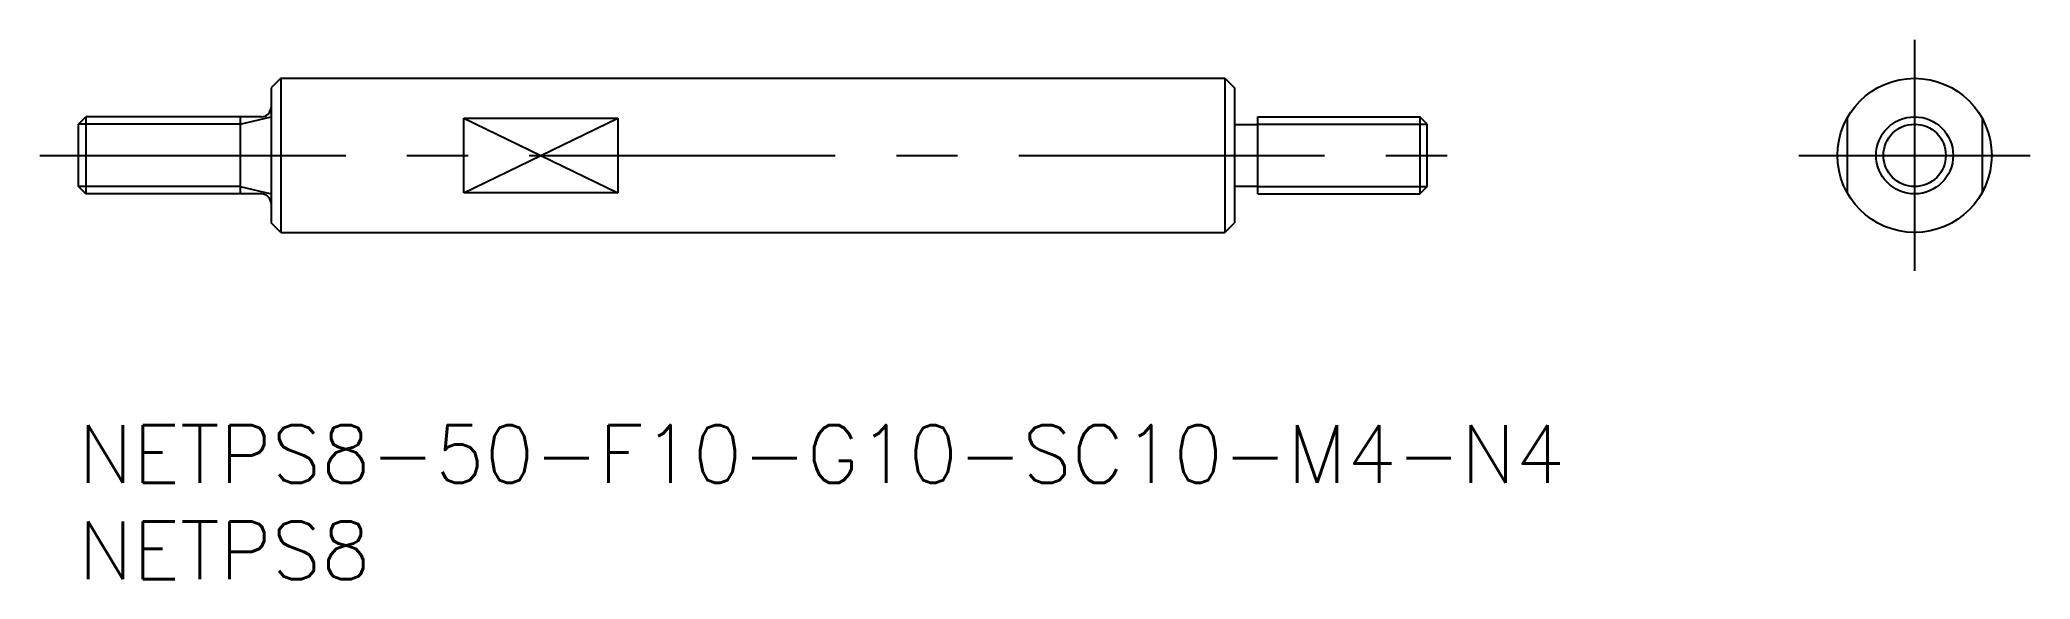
# Model space of a CAD drawing. Extents: x -2 to 101, y -8 to 20.
import ezdxf

# ---------------------------------------------------------------- set-up
doc = ezdxf.new("R2010")
doc.units = 0
doc.header["$LTSCALE"] = 0.5
doc.linetypes.add('CENTER', pattern=[50.8, 31.75, -6.35, 6.35, -6.35])
doc.linetypes.add('DASHED', pattern=[19.05, 12.7, -6.35])
for name, color, linetype in [('MSM_CENTER', 1, 'CENTER'), ('MSM_CONTINUOUS', 7, 'CONTINUOUS'), ('MSM_DASHED', 4, 'DASHED'), ('MSM_NARROW', 5, 'CONTINUOUS'), ('MSM_PART_NUMBER', 7, 'CONTINUOUS')]:
    doc.layers.add(name, color=color, linetype=linetype)
doc.styles.get("Standard").update_dxf_attribs({"font": 'txt.shx', "height": 3, "bigfont": 'bigfont.shx'})

# ---------------------------------------------------------------- blocks, each defined once
blk = doc.blocks.new('*U4')
at = {"layer": 'MSM_PART_NUMBER'}
blk.add_text('NETPS8-50-F10-G10-SC10-M4-N4', height=3, dxfattribs=at).set_placement((0, -3))
blk = doc.blocks.new('*U5')
at = {"layer": 'MSM_PART_NUMBER'}
blk.add_text('NETPS8', height=3, dxfattribs=at).set_placement((0, -8))

msp = doc.modelspace()

# ---------------------------------------------------------------- linework, layer by layer
at = {"layer": 'MSM_CENTER'}
for p, q in [((95.29, 20), (95.29, 8)), ((-2, 14), (72, 14)), ((89.29, 14), (101.29, 14))]:
    msp.add_line(p, q, dxfattribs=at)
at = {"layer": 'MSM_CONTINUOUS'}
for p, q in [((10.5, 18), (10, 17.5)), ((10.5, 18), (59.5, 18)), ((10.5, 18), (10.5, 10)), ((59.5, 18), (59.5, 10)), ((59.5, 18), (60, 17.5)), ((10, 17.5), (10, 10.5)), ((60, 17.5), (60, 10.5)), ((0, 15.62), (0.38, 16)), ((0, 12.38), (0, 15.62)), ((9.5, 16), (0.38, 16)), ((0.38, 16), (0.38, 12)), ((8.4, 16), (8.4, 12)), ((20, 15.94), (28, 15.94)), ((20, 12.06), (20, 15.94)), ((28, 15.94), (28, 12.06)), ((60, 15.6), (61.2, 15.6)), ((61.2, 16), (69.62, 16)), ((61.2, 12), (61.2, 16)), ((70, 15.62), (69.62, 16)), ((69.62, 16), (69.62, 12)), ((70, 12.38), (70, 15.62)), ((60, 12.4), (61.2, 12.4)), ((0.38, 12), (0, 12.38)), ((9.5, 12), (0.38, 12)), ((28, 12.06), (20, 12.06)), ((61.2, 12), (69.62, 12)), ((69.62, 12), (70, 12.38)), ((10.5, 10), (10, 10.5)), ((59.5, 10), (60, 10.5)), ((10.5, 10), (59.5, 10))]:
    msp.add_line(p, q, dxfattribs=at)
for radius in [4, 2]:
    msp.add_circle((95.29, 14), radius, dxfattribs=at)
for centre, start, end in [((9.5, 16.5), 270, 0), ((9.5, 11.5), 0, 90)]:
    msp.add_arc(centre, 0.5, start, end, dxfattribs=at)
at = {"layer": 'MSM_DASHED'}
for p, q in [((91.79, 15.94), (91.79, 12.06)), ((98.79, 15.94), (98.79, 12.06))]:
    msp.add_line(p, q, dxfattribs=at)
at = {"layer": 'MSM_NARROW'}
for p, q in [((8.4, 15.62), (0, 15.62)), ((8.4, 15.62), (10, 16)), ((20, 15.94), (28, 12.06)), ((20, 12.06), (28, 15.94)), ((61.2, 15.62), (70, 15.62)), ((8.4, 12.38), (0, 12.38)), ((8.4, 12.38), (10, 12)), ((61.2, 12.38), (70, 12.38))]:
    msp.add_line(p, q, dxfattribs=at)
msp.add_circle((95.29, 14), 1.62, dxfattribs=at)

# ---------------------------------------------------------------- block references
at = {"layer": 'MSM_CONTINUOUS'}
for name in ['*U4', '*U5']:
    msp.add_blockref(name, (0, 0), dxfattribs=at)

doc.saveas('drawing.dxf')
